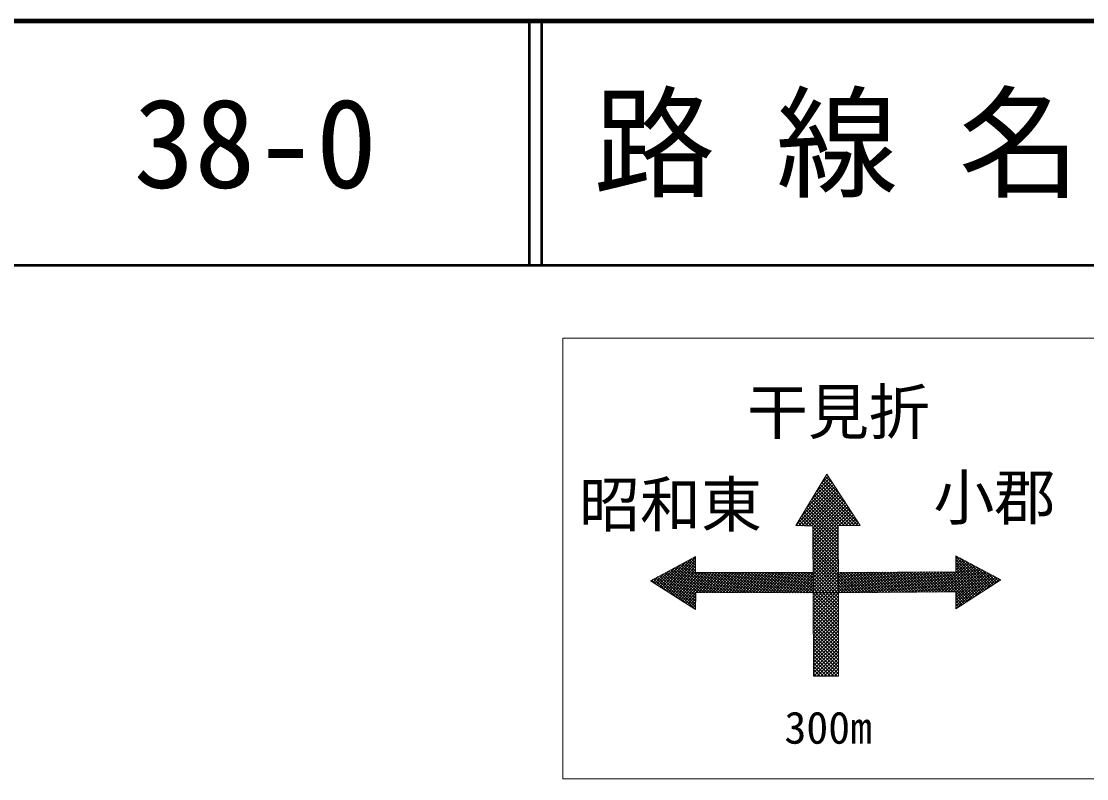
# Model space of a CAD drawing. Units: millimetres, scale not verified. Extents: x 40000 to 680000, y 20000 to 380000.
# Drawn here: x 156911 to 200618, y 348928 to 380000 of the extents above; entities that cross this region are included whole.
import ezdxf
from ezdxf.enums import TextEntityAlignment as Align

# ---------------------------------------------------------------- set-up
doc = ezdxf.new("R2010")
doc.units = ezdxf.units.MM
doc.header["$LTSCALE"] = 1000
for name, color, linetype, lineweight in [('M-STR-STRC', 7, 'Continuous', 13), ('M-TTL', 2, 'Continuous', 140), ('M-TTL-LINE', 7, 'Continuous', 50)]:
    doc.layers.add(name, color=color, linetype=linetype, lineweight=lineweight)
doc.layers.add('M-TTL-TXT', color=7, linetype='Continuous')
doc.styles.add('ＭＳ ゴシック', font='')
doc.styles.get('ＭＳ ゴシック').set_extended_font_data('MS Gothic')

msp = doc.modelspace()

# ---------------------------------------------------------------- linework, layer by layer
at = {"layer": 'M-STR-STRC'}
for p, q in [((179129, 366995), (179129, 348928)), ((189120, 360035), (190173, 361080)), ((189326, 360376), (190120, 361163)), ((189533, 360717), (190066, 361246)), ((189740, 361058), (190012, 361328)), ((190986, 359827), (189749, 361074)), ((190728, 360225), (189801, 361160)), ((190470, 360622), (189853, 361245)), ((190212, 361020), (189904, 361330)), ((189946, 361400), (189958, 361411)), ((188707, 359353), (190281, 360914)), ((188797, 359306), (190335, 360831)), ((188913, 359694), (190227, 360997)), ((188932, 359303), (190389, 360748)), ((189066, 359301), (190442, 360665)), ((190812, 359315), (189491, 360648)), ((190949, 359315), (189543, 360733)), ((191086, 359314), (189594, 360818)), ((191223, 359314), (189646, 360904)), ((191244, 359430), (189698, 360989)), ((189201, 359298), (190496, 360582)), ((190427, 359017), (189233, 360221)), ((190427, 359154), (189284, 360307)), ((189335, 359295), (190550, 360499)), ((190426, 359292), (189336, 360392)), ((189387, 359210), (190604, 360416)), ((189387, 359074), (190658, 360333)), ((190538, 359316), (189388, 360477)), ((189388, 358938), (190711, 360250)), ((189388, 358802), (190765, 360167)), ((190675, 359316), (189439, 360563)), ((189334, 359295), (188923, 359709)), ((190428, 358329), (188974, 359795)), ((190428, 358466), (189026, 359880)), ((190427, 358604), (189078, 359965)), ((190427, 358742), (189129, 360051)), ((190427, 358879), (189181, 360136)), ((189389, 358666), (190819, 360085)), ((189389, 358530), (190873, 360002)), ((189389, 358395), (190927, 359919)), ((190457, 359317), (190980, 359836)), ((190594, 359316), (191034, 359753)), ((188777, 359307), (188716, 359368)), ((188916, 359304), (188768, 359453)), ((189055, 359301), (188819, 359539)), ((189194, 359298), (188871, 359624)), ((189390, 358259), (190426, 359287)), ((190731, 359316), (191088, 359670)), ((190868, 359315), (191142, 359587)), ((191004, 359315), (191196, 359504)), ((191141, 359314), (191249, 359421)), ((191278, 359313), (191303, 359338)), ((190428, 358191), (189387, 359241)), ((190428, 358053), (189387, 359103)), ((190428, 357916), (189388, 358965)), ((189390, 358123), (190427, 359151)), ((189390, 357987), (190427, 359014)), ((189391, 357851), (190427, 358878)), ((190429, 357778), (189388, 358828)), ((190429, 357640), (189389, 358690)), ((190429, 357503), (189389, 358552)), ((190429, 357365), (189389, 358414)), ((189391, 357715), (190427, 358742)), ((189392, 357579), (190427, 358606)), ((189392, 357443), (190428, 358470)), ((184570, 358012), (183322, 356667)), ((184571, 357903), (184476, 357991)), ((184570, 358017), (184553, 358033)), ((190430, 357228), (189390, 358276)), ((190430, 357090), (189390, 358139)), ((190430, 356952), (189390, 358001)), ((189392, 357307), (190428, 358334)), ((189393, 357171), (190428, 358198)), ((189393, 357035), (190428, 358062)), ((195244, 357935), (195339, 358024)), ((195244, 357821), (195416, 357983)), ((195245, 358049), (195262, 358065)), ((195245, 358044), (196502, 356707)), ((195416, 357982), (196572, 356753)), ((183721, 357584), (183039, 356848)), ((183947, 357706), (183110, 356803)), ((184173, 357828), (183180, 356758)), ((184399, 357950), (183251, 356712)), ((184571, 357892), (183393, 356621)), ((184572, 357771), (183464, 356576)), ((184574, 357651), (183535, 356531)), ((184575, 357530), (183605, 356485)), ((184679, 356561), (183630, 357534)), ((184801, 356561), (183707, 357576)), ((184922, 356561), (183783, 357617)), ((185044, 356561), (183860, 357659)), ((185166, 356561), (183937, 357700)), ((185288, 356561), (184014, 357742)), ((185410, 356561), (184091, 357784)), ((184575, 357447), (184168, 357825)), ((184574, 357561), (184245, 357867)), ((184573, 357675), (184322, 357908)), ((184572, 357789), (184399, 357950)), ((190430, 356815), (189391, 357863)), ((190430, 356677), (189391, 357725)), ((190412, 356558), (189392, 357587)), ((189393, 356900), (190428, 357926)), ((189394, 356764), (190429, 357790)), ((189394, 356628), (190429, 357654)), ((194415, 356587), (195725, 357819)), ((194537, 356588), (195802, 357777)), ((194659, 356589), (195880, 357736)), ((194780, 356589), (195957, 357695)), ((194902, 356590), (196034, 357654)), ((195024, 356591), (196111, 357613)), ((195146, 356592), (196189, 357572)), ((195243, 357479), (195648, 357860)), ((195243, 357562), (196220, 356524)), ((195244, 357707), (195493, 357942)), ((195244, 357924), (196431, 356661)), ((195244, 357593), (195571, 357901)), ((195244, 357803), (196361, 356615)), ((195244, 357682), (196290, 356569)), ((195247, 356573), (196266, 357531)), ((195643, 357862), (196643, 356799)), ((195870, 357741), (196713, 356845)), ((196097, 357621), (196784, 356891)), ((182816, 357095), (182756, 357030)), ((183042, 357217), (182826, 356985)), ((183404, 356614), (182860, 357119)), ((183268, 357339), (182897, 356939)), ((183798, 356362), (182937, 357161)), ((183495, 357462), (182968, 356894)), ((184192, 356109), (183014, 357202)), ((184575, 355866), (183091, 357244)), ((184576, 355979), (183168, 357285)), ((184576, 356091), (183245, 357327)), ((184577, 356204), (183322, 357368)), ((184577, 356316), (183399, 357410)), ((184578, 356429), (183476, 357451)), ((184578, 356541), (183553, 357493)), ((184576, 357410), (183676, 356440)), ((184666, 357385), (183747, 356394)), ((184779, 357385), (183818, 356349)), ((184892, 357385), (183889, 356304)), ((185005, 357385), (183959, 356258)), ((185118, 357385), (184030, 356213)), ((185231, 357385), (184101, 356167)), ((185344, 357385), (184579, 356561)), ((185531, 356561), (184643, 357385)), ((185457, 357385), (184692, 356561)), ((185653, 356561), (184764, 357385)), ((185570, 357385), (184805, 356561)), ((185775, 356561), (184886, 357385)), ((185683, 357385), (184918, 356561)), ((185897, 356561), (185008, 357385)), ((185796, 357386), (185031, 356561)), ((186019, 356560), (185129, 357385)), ((185909, 357386), (185143, 356561)), ((186140, 356560), (185251, 357385)), ((186022, 357386), (185256, 356561)), ((186134, 357386), (185369, 356561)), ((186262, 356560), (185373, 357385)), ((186247, 357386), (185482, 356561)), ((186384, 356560), (185494, 357385)), ((186360, 357386), (185595, 356561)), ((186506, 356560), (185616, 357385)), ((186473, 357386), (185708, 356561)), ((186627, 356560), (185738, 357385)), ((186586, 357386), (185821, 356561)), ((186749, 356560), (185859, 357386)), ((186699, 357386), (185934, 356560)), ((186871, 356560), (185981, 357386)), ((186812, 357386), (186047, 356560)), ((186993, 356560), (186103, 357386)), ((186925, 357386), (186159, 356560)), ((187115, 356560), (186224, 357386)), ((187038, 357386), (186272, 356560)), ((187236, 356560), (186346, 357386)), ((187151, 357386), (186385, 356560)), ((187358, 356560), (186468, 357386)), ((187264, 357386), (186498, 356560)), ((187480, 356560), (186589, 357386)), ((187377, 357386), (186611, 356560)), ((187602, 356560), (186711, 357386)), ((187490, 357386), (186724, 356560)), ((187724, 356560), (186833, 357386)), ((187603, 357386), (186837, 356560)), ((187716, 357386), (186950, 356560)), ((187845, 356560), (186954, 357386)), ((187829, 357387), (187062, 356560)), ((187967, 356560), (187076, 357386)), ((187942, 357387), (187175, 356560)), ((188089, 356560), (187198, 357386)), ((188055, 357387), (187288, 356560)), ((188211, 356559), (187319, 357386)), ((188168, 357387), (187401, 356560)), ((188333, 356559), (187441, 357386)), ((188281, 357387), (187514, 356560)), ((188454, 356559), (187563, 357386)), ((188394, 357387), (187627, 356560)), ((188576, 356559), (187684, 357386)), ((188507, 357387), (187740, 356560)), ((188698, 356559), (187806, 357387)), ((188620, 357387), (187853, 356560)), ((188820, 356559), (187928, 357387)), ((188733, 357387), (187966, 356560)), ((188942, 356559), (188049, 357387)), ((188846, 357387), (188078, 356560)), ((189063, 356559), (188171, 357387)), ((188959, 357387), (188191, 356559)), ((189185, 356559), (188293, 357387)), ((189072, 357387), (188304, 356559)), ((189307, 356559), (188414, 357387)), ((189185, 357387), (188417, 356559)), ((189298, 357387), (188530, 356559)), ((189394, 356591), (188536, 357387)), ((189392, 357366), (188643, 356559)), ((189394, 356704), (188658, 357387)), ((189392, 357245), (188756, 356559)), ((189393, 356817), (188779, 357387)), ((189392, 357124), (188869, 356559)), ((189393, 356931), (188901, 357387)), ((189393, 357044), (189023, 357387)), ((189392, 357157), (189144, 357387)), ((189392, 357271), (189266, 357387)), ((189392, 357384), (189388, 357387)), ((190275, 356558), (189392, 357449)), ((190139, 356558), (189392, 357312)), ((190003, 356559), (189393, 357174)), ((189462, 356559), (190429, 357518)), ((189599, 356559), (190429, 357382)), ((189737, 356559), (190429, 357246)), ((189874, 356559), (190430, 357109)), ((190428, 357157), (190675, 357388)), ((190428, 357270), (190553, 357387)), ((190428, 357383), (190431, 357387)), ((190428, 357366), (191182, 356564)), ((190428, 357244), (191069, 356563)), ((190429, 356930), (190918, 357390)), ((190429, 357043), (190796, 357389)), ((190429, 357123), (190956, 356562)), ((190430, 356590), (191283, 357392)), ((190430, 356703), (191161, 357391)), ((190430, 356817), (191040, 357390)), ((190518, 356559), (191405, 357393)), ((190521, 357387), (191295, 356564)), ((190634, 357388), (191408, 356565)), ((190640, 356560), (191526, 357393)), ((190747, 357389), (191521, 356566)), ((190761, 356561), (191648, 357394)), ((190860, 357389), (191633, 356567)), ((190883, 356561), (191770, 357395)), ((190973, 357390), (191746, 356568)), ((191005, 356562), (191891, 357396)), ((191086, 357391), (191859, 356568)), ((191127, 356563), (192013, 357396)), ((191199, 357391), (191972, 356569)), ((191249, 356564), (192135, 357397)), ((191312, 357392), (192085, 356570)), ((191370, 356565), (192256, 357398)), ((191425, 357393), (192198, 356571)), ((191492, 356566), (192378, 357399)), ((191538, 357393), (192311, 356572)), ((191614, 356567), (192500, 357399)), ((191651, 357394), (192424, 356573)), ((191736, 356568), (192621, 357400)), ((191764, 357395), (192536, 356573)), ((191858, 356568), (192743, 357401)), ((191877, 357396), (192649, 356574)), ((191979, 356569), (192865, 357402)), ((191990, 357396), (192762, 356575)), ((192101, 356570), (192986, 357403)), ((192103, 357397), (192875, 356576)), ((192216, 357398), (192988, 356577)), ((192223, 356571), (193108, 357403)), ((192329, 357398), (193101, 356577)), ((192345, 356572), (193230, 357404)), ((192442, 357399), (193214, 356578)), ((192467, 356573), (193351, 357405)), ((192555, 357400), (193327, 356579)), ((192588, 356574), (193473, 357406)), ((192668, 357401), (193440, 356580)), ((192710, 356575), (193595, 357406)), ((192781, 357401), (193552, 356581)), ((192832, 356575), (193716, 357407)), ((192894, 357402), (193665, 356581)), ((192954, 356576), (193838, 357408)), ((193007, 357403), (193778, 356582)), ((193075, 356577), (193960, 357409)), ((193120, 357403), (193891, 356583)), ((193197, 356578), (194081, 357409)), ((193233, 357404), (194004, 356584)), ((193319, 356579), (194203, 357410)), ((193346, 357405), (194117, 356585)), ((193441, 356580), (194325, 357411)), ((193459, 357405), (194230, 356585)), ((193563, 356581), (194446, 357412)), ((193572, 357406), (194343, 356586)), ((193684, 356582), (194568, 357412)), ((193685, 357407), (194455, 356587)), ((193798, 357408), (194568, 356588)), ((193806, 356582), (194690, 357413)), ((193911, 357408), (194681, 356589)), ((193928, 356583), (194811, 357414)), ((194024, 357409), (194794, 356590)), ((194050, 356584), (194933, 357415)), ((194137, 357410), (194907, 356590)), ((194172, 356585), (195055, 357415)), ((194250, 357410), (195020, 356591)), ((194293, 356586), (195176, 357416)), ((194363, 357411), (195133, 356592)), ((194475, 357412), (195246, 356593)), ((194588, 357413), (195726, 356202)), ((194701, 357413), (195797, 356248)), ((194814, 357414), (195867, 356294)), ((194927, 357415), (195938, 356340)), ((195040, 357415), (196008, 356386)), ((195153, 357416), (196079, 356432)), ((195243, 357441), (196149, 356478)), ((195248, 356461), (196343, 357490)), ((195249, 356348), (196420, 357449)), ((195250, 356236), (196497, 357408)), ((195251, 356123), (196575, 357367)), ((195253, 356011), (196652, 357326)), ((195254, 355898), (196729, 357285)), ((195635, 356143), (196806, 357244)), ((196028, 356399), (196884, 357203)), ((196324, 357501), (196854, 356936)), ((196420, 356654), (196961, 357162)), ((196551, 357380), (196925, 356982)), ((196778, 357260), (196995, 357028)), ((196813, 356909), (197038, 357121)), ((197005, 357139), (197066, 357074)), ((183010, 356867), (182783, 357078)), ((189393, 357003), (188981, 356559)), ((189393, 356881), (189094, 356559)), ((189394, 356760), (189207, 356559)), ((189866, 356559), (189393, 357036)), ((189730, 356559), (189393, 356898)), ((189594, 356559), (189394, 356760)), ((190011, 356559), (190430, 356973)), ((190149, 356558), (190430, 356837)), ((190286, 356558), (190430, 356701)), ((190429, 357002), (190843, 356561)), ((190429, 356880), (190730, 356560)), ((190430, 356759), (190618, 356560)), ((184578, 356560), (184172, 356122)), ((184578, 356438), (184243, 356077)), ((184577, 356316), (184313, 356031)), ((189394, 356639), (189320, 356559)), ((189457, 356559), (189394, 356623)), ((190431, 355498), (189394, 356535)), ((189395, 356502), (189452, 356559)), ((190431, 355356), (189395, 356392)), ((189396, 356361), (189592, 356558)), ((190431, 355215), (189396, 356250)), ((189397, 356221), (189734, 356558)), ((189398, 355940), (190017, 356558)), ((189398, 356080), (189875, 356558)), ((189399, 355799), (190158, 356558)), ((189400, 355659), (190300, 356558)), ((189401, 355518), (190431, 356548)), ((189402, 355378), (190431, 356406)), ((189403, 355237), (190431, 356265)), ((190431, 355639), (189512, 356558)), ((190431, 355781), (189654, 356558)), ((190431, 355922), (189795, 356558)), ((190431, 356064), (189937, 356558)), ((190431, 356206), (190078, 356558)), ((190431, 356347), (190220, 356558)), ((190431, 356489), (190361, 356558)), ((190423, 356558), (190430, 356565)), ((190430, 356638), (190505, 356559)), ((195246, 356592), (195656, 356157)), ((195248, 356470), (195585, 356111)), ((195249, 356347), (195515, 356065)), ((195250, 356225), (195444, 356019)), ((184577, 356193), (184384, 355986)), ((184576, 356071), (184455, 355940)), ((184576, 355949), (184526, 355895)), ((190432, 355073), (189397, 356108)), ((190432, 354932), (189398, 355965)), ((190432, 354790), (189399, 355823)), ((189404, 355097), (190431, 356124)), ((189405, 354956), (190431, 355982)), ((189406, 354816), (190431, 355841)), ((195252, 356103), (195374, 355973)), ((195253, 355981), (195303, 355927)), ((190432, 354649), (189400, 355680)), ((190432, 354507), (189401, 355538)), ((190432, 354366), (189402, 355396)), ((189407, 354676), (190431, 355700)), ((189408, 354535), (190431, 355558)), ((189409, 354395), (190431, 355417)), ((190432, 354224), (189403, 355253)), ((190432, 354083), (189404, 355111)), ((190432, 353941), (189405, 354968)), ((189410, 354254), (190431, 355276)), ((189411, 354114), (190432, 355134)), ((189412, 353973), (190432, 354993)), ((190432, 353799), (189406, 354826)), ((190433, 353658), (189407, 354684)), ((190433, 353516), (189408, 354541)), ((189413, 353833), (190432, 354852)), ((189414, 353692), (190432, 354710)), ((189415, 353552), (190432, 354569)), ((190433, 353375), (189409, 354399)), ((190433, 353233), (189410, 354256)), ((190387, 353138), (189411, 354114)), ((189416, 353411), (190432, 354428)), ((189417, 353271), (190432, 354286)), ((189425, 353138), (190432, 354145)), ((190245, 353138), (189412, 353972)), ((190104, 353138), (189413, 353829)), ((189962, 353138), (189414, 353687)), ((189567, 353138), (190432, 354004)), ((189708, 353138), (190432, 353862)), ((189850, 353138), (190433, 353721)), ((189821, 353138), (189415, 353544)), ((189679, 353138), (189416, 353402)), ((189538, 353138), (189417, 353260)), ((189991, 353138), (190433, 353580)), ((190133, 353138), (190433, 353438)), ((190274, 353138), (190433, 353297)), ((190415, 353138), (190433, 353156))]:
    msp.add_line(p, q, dxfattribs=at)
msp.add_lwpolyline([(179129, 366995), (201189, 366995), (201189, 348928), (179129, 348928)], dxfattribs=at)
for points in [[(189387, 359294), (188680, 359309), (189956, 361415), (191319, 359313), (190426, 359317), (190431, 356558), (189394, 356559)], [(184576, 357385), (184570, 358042), (182728, 357048), (184575, 355863), (184578, 356561), (189394, 356559), (189392, 357387)], [(195243, 357417), (195245, 358074), (197093, 357092), (195254, 355895), (195246, 356593), (190431, 356558), (190428, 357387)], [(190431, 356558), (189528, 356558), (189394, 356559), (189417, 353138), (189429, 353138), (190433, 353138)]]:
    msp.add_lwpolyline(points, close=True, dxfattribs=at)
at = {"layer": 'M-TTL'}
msp.add_line((680000, 380000), (40000, 380000), dxfattribs=at)
at = {"layer": 'M-TTL-LINE'}
for p, q in [((177750, 380000), (177750, 370000)), ((178250, 380000), (178250, 370000)), ((40000, 370000), (680000, 370000))]:
    msp.add_line(p, q, dxfattribs=at)

# ---------------------------------------------------------------- texts
at = {"layer": 'M-STR-STRC', "style": 'ＭＳ ゴシック'}
for s, height, p in [('干見折', 1833, (190435, 362511)), ('小郡', 1833, (196830, 359004)), ('昭和東', 1833, (183546, 358715)), ('300m', 1320, (190015, 349967))]:
    msp.add_text(s, height=height, dxfattribs=at).set_placement(p, align=Align.BOTTOM_CENTER)
at = {"layer": 'M-TTL-TXT', "style": 'ＭＳ ゴシック'}
for s, p in [('路 線 名', (180380, 375000)), ('38-0', (161521, 375000))]:
    msp.add_text(s, height=3666, dxfattribs=at).set_placement(p, align=Align.MIDDLE_LEFT)

doc.saveas('drawing.dxf')
